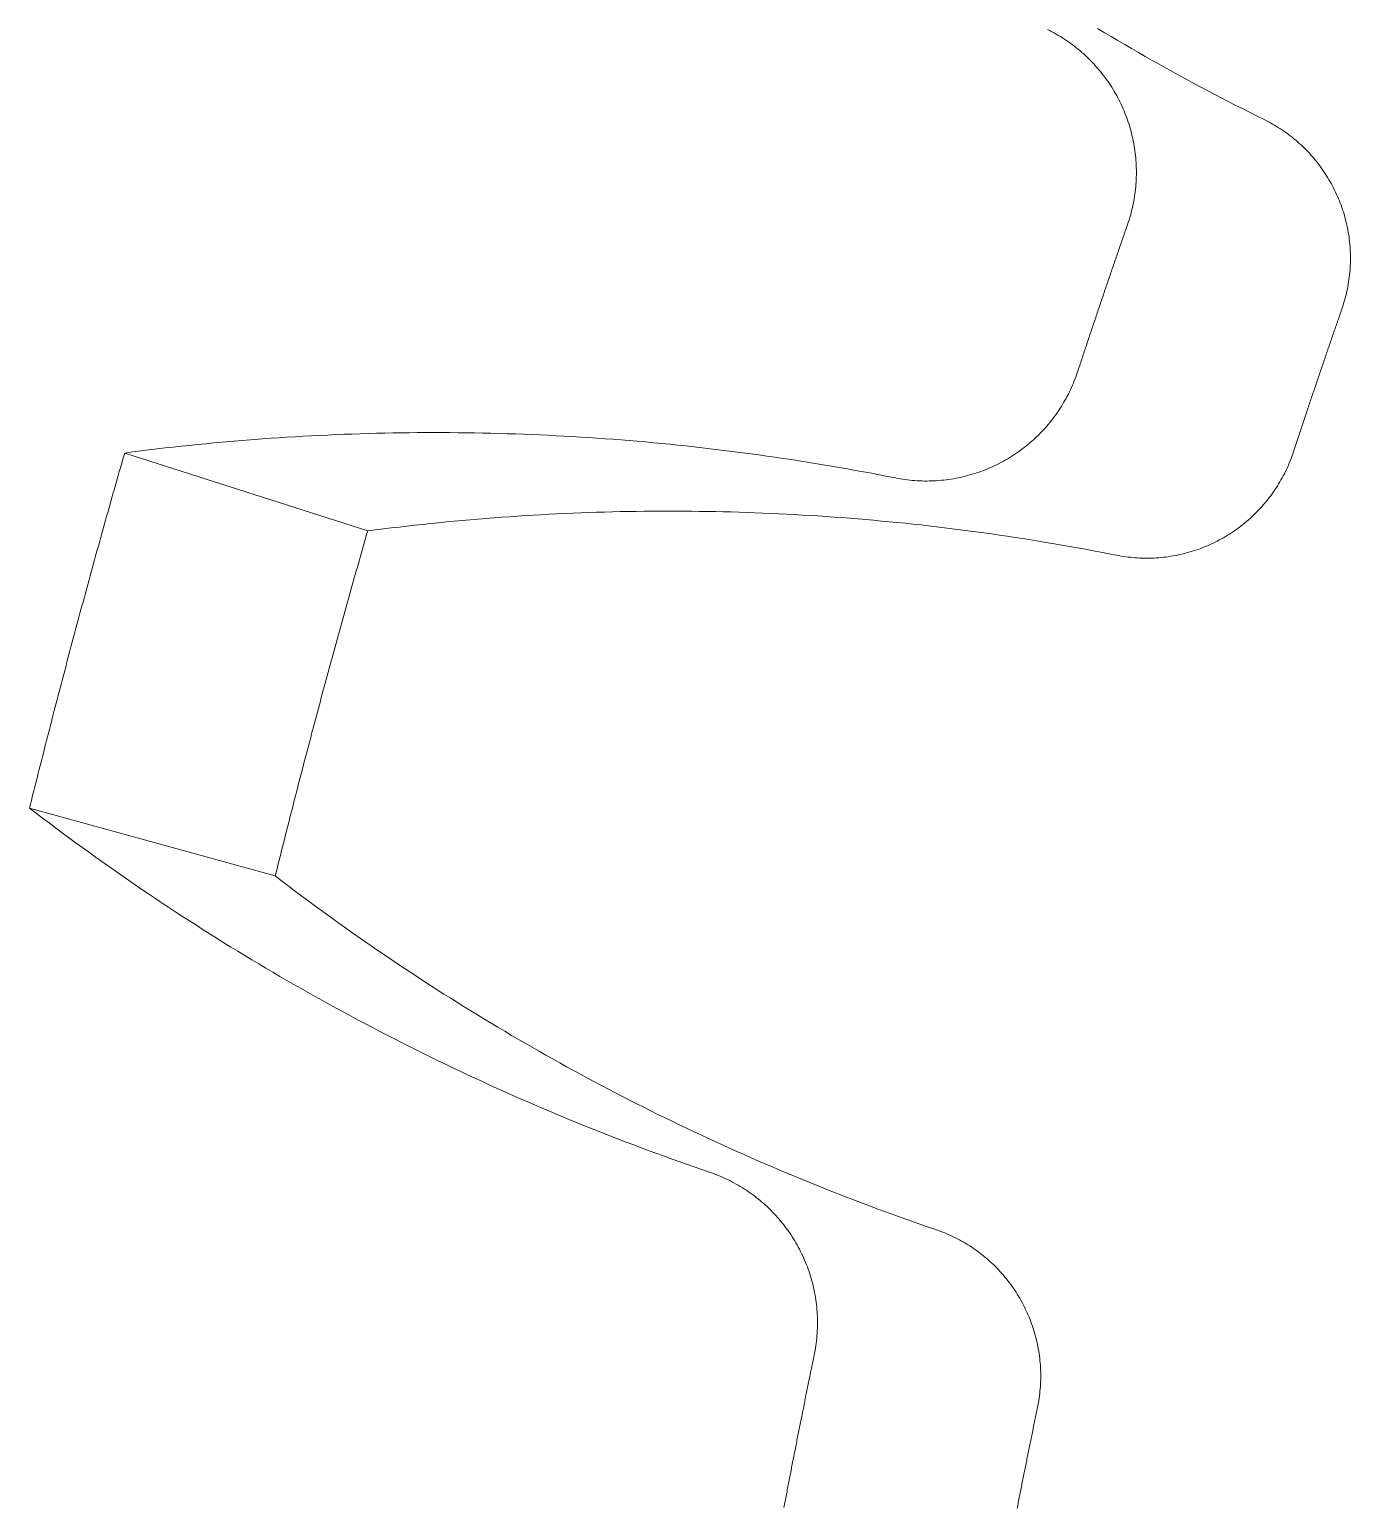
# Model space of a CAD drawing. Header units: millimetres. Extents: x 168.5 to 245.6, y 23.5 to 109.
# Drawn here: x 169.76 to 175.49, y 73.51 to 79.91 of the extents above; entities that cross this region are included whole.
import ezdxf

# ---------------------------------------------------------------- set-up
doc = ezdxf.new("R2010")
doc.units = ezdxf.units.MM
doc.layers.get('0').update_dxf_attribs({"true_color": 0xc2ced6})

# ---------------------------------------------------------------- blocks, each defined once
blk = doc.blocks.new('A$C346350F0')
at = {"color": 0, "linetype": 'Continuous', "lineweight": 0}
for p, q in [((-35.817, 11.4854), (-36.8706, 11.8233)), ((-36.2177, 9.9902), (-37.2831, 10.2841))]:
    blk.add_line(p, q, dxfattribs=at)
for points in [[(-32.6528, 13.663), (-32.6233, 13.6453), (-32.5938, 13.6278), (-32.5642, 13.6104), (-32.5346, 13.593), (-32.5049, 13.5758), (-32.4751, 13.5587), (-32.4452, 13.5416), (-32.4154, 13.5247), (-32.3854, 13.5079), (-32.3554, 13.4912), (-32.3253, 13.4746), (-32.2952, 13.458), (-32.2651, 13.4416), (-32.2348, 13.4253), (-32.2045, 13.4091), (-32.1742, 13.393), (-32.1438, 13.3771), (-32.1133, 13.3612), (-32.0828, 13.3454), (-32.0523, 13.3297), (-32.0216, 13.3142), (-31.991, 13.2987), (-31.9603, 13.2833), (-31.9295, 13.2681)], [(-32.5226, 12.8122), (-32.5192, 12.8221), (-32.5159, 12.8321), (-32.5129, 12.8422), (-32.5099, 12.8523), (-32.5071, 12.8624), (-32.5045, 12.8726), (-32.502, 12.8828), (-32.4997, 12.8931), (-32.4976, 12.9034), (-32.4956, 12.9137), (-32.4937, 12.9241), (-32.4921, 12.9345), (-32.4905, 12.9449), (-32.4892, 12.9553), (-32.488, 12.9658), (-32.4869, 12.9762), (-32.486, 12.9867), (-32.4853, 12.9972), (-32.4847, 13.0077), (-32.4843, 13.0182), (-32.4841, 13.0287), (-32.484, 13.0393), (-32.4841, 13.0498), (-32.4843, 13.0603), (-32.4847, 13.0708), (-32.4853, 13.0813), (-32.486, 13.0918), (-32.4869, 13.1023), (-32.4879, 13.1128), (-32.4891, 13.1232), (-32.4904, 13.1336), (-32.492, 13.1441), (-32.4936, 13.1544), (-32.4955, 13.1648), (-32.4974, 13.1751), (-32.4996, 13.1854), (-32.5019, 13.1957), (-32.5044, 13.2059), (-32.507, 13.2161), (-32.5097, 13.2263), (-32.5127, 13.2364), (-32.5157, 13.2464), (-32.519, 13.2564), (-32.5223, 13.2664), (-32.5259, 13.2763), (-32.5296, 13.2862), (-32.5334, 13.296), (-32.5374, 13.3057), (-32.5415, 13.3154), (-32.5458, 13.325), (-32.5502, 13.3345), (-32.5548, 13.344), (-32.5595, 13.3534), (-32.5644, 13.3627), (-32.5694, 13.372), (-32.5745, 13.3812), (-32.5798, 13.3903), (-32.5852, 13.3993), (-32.5907, 13.4082), (-32.5964, 13.4171), (-32.6022, 13.4258), (-32.6082, 13.4345), (-32.6143, 13.4431), (-32.6205, 13.4516), (-32.6268, 13.46), (-32.6333, 13.4683), (-32.6399, 13.4765), (-32.6466, 13.4846), (-32.6535, 13.4925), (-32.6605, 13.5004), (-32.6675, 13.5082), (-32.6747, 13.5159), (-32.6821, 13.5234), (-32.6895, 13.5309), (-32.697, 13.5382), (-32.7047, 13.5454), (-32.7125, 13.5525), (-32.7203, 13.5595), (-32.7283, 13.5663), (-32.7364, 13.5731), (-32.7446, 13.5797), (-32.7529, 13.5862), (-32.7612, 13.5925), (-32.7697, 13.5988), (-32.7783, 13.6049), (-32.787, 13.6108), (-32.7957, 13.6167), (-32.8046, 13.6224), (-32.8135, 13.6279), (-32.8225, 13.6333), (-32.8316, 13.6386), (-32.8408, 13.6438), (-32.85, 13.6488), (-32.8593, 13.6537), (-32.8687, 13.6584)], [(-31.5932, 12.446), (-31.5899, 12.4557), (-31.5868, 12.4654), (-31.5838, 12.4752), (-31.5809, 12.485), (-31.5782, 12.4949), (-31.5757, 12.5048), (-31.5733, 12.5147), (-31.571, 12.5247), (-31.5689, 12.5347), (-31.567, 12.5447), (-31.5652, 12.5548), (-31.5636, 12.5649), (-31.5621, 12.575), (-31.5608, 12.5851), (-31.5596, 12.5952), (-31.5586, 12.6054), (-31.5577, 12.6156), (-31.557, 12.6258), (-31.5565, 12.636), (-31.5561, 12.6462), (-31.5558, 12.6564), (-31.5557, 12.6666), (-31.5558, 12.6769), (-31.556, 12.6871), (-31.5564, 12.6973), (-31.557, 12.7075), (-31.5577, 12.7177), (-31.5585, 12.7279), (-31.5595, 12.738), (-31.5607, 12.7482), (-31.562, 12.7583), (-31.5635, 12.7684), (-31.5651, 12.7785), (-31.5669, 12.7886), (-31.5688, 12.7986), (-31.5709, 12.8086), (-31.5731, 12.8186), (-31.5755, 12.8286), (-31.578, 12.8384), (-31.5807, 12.8483), (-31.5836, 12.8581), (-31.5866, 12.8679), (-31.5897, 12.8776), (-31.593, 12.8873), (-31.5964, 12.8969), (-31.6, 12.9065), (-31.6037, 12.916), (-31.6076, 12.9255), (-31.6116, 12.9349), (-31.6158, 12.9442), (-31.6201, 12.9535), (-31.6245, 12.9627), (-31.6291, 12.9718), (-31.6338, 12.9809), (-31.6386, 12.9899), (-31.6436, 12.9988), (-31.6488, 13.0076), (-31.654, 13.0164), (-31.6594, 13.0251), (-31.6649, 13.0337), (-31.6706, 13.0422), (-31.6764, 13.0506), (-31.6823, 13.0589), (-31.6883, 13.0672), (-31.6945, 13.0753), (-31.7008, 13.0834), (-31.7072, 13.0914), (-31.7137, 13.0992), (-31.7204, 13.107), (-31.7271, 13.1146), (-31.734, 13.1222), (-31.741, 13.1296), (-31.7481, 13.137), (-31.7554, 13.1442), (-31.7627, 13.1513), (-31.7701, 13.1583), (-31.7777, 13.1652), (-31.7853, 13.172), (-31.7931, 13.1787), (-31.8009, 13.1852), (-31.8089, 13.1916), (-31.8169, 13.1979), (-31.8251, 13.2041), (-31.8333, 13.2102), (-31.8416, 13.2161), (-31.85, 13.2219), (-31.8585, 13.2275), (-31.8671, 13.2331), (-31.8758, 13.2385), (-31.8846, 13.2438), (-31.8934, 13.2489), (-31.9023, 13.2539), (-31.9113, 13.2588), (-31.9203, 13.2635), (-31.9295, 13.2681)], [(-32.5226, 12.8122), (-32.5249, 12.8055), (-32.5272, 12.7988), (-32.5296, 12.7921), (-32.5319, 12.7854), (-32.5342, 12.7788), (-32.5365, 12.7721), (-32.5389, 12.7654), (-32.5412, 12.7587), (-32.5435, 12.752), (-32.5458, 12.7453), (-32.5481, 12.7387), (-32.5505, 12.732), (-32.5528, 12.7253), (-32.5551, 12.7186), (-32.5574, 12.7119), (-32.5597, 12.7052), (-32.562, 12.6985), (-32.5644, 12.6919), (-32.5667, 12.6852), (-32.569, 12.6785), (-32.5713, 12.6718), (-32.5736, 12.6651), (-32.5759, 12.6584), (-32.5782, 12.6517), (-32.5805, 12.645), (-32.5828, 12.6383), (-32.5851, 12.6317), (-32.5874, 12.625), (-32.5897, 12.6183), (-32.592, 12.6116), (-32.5943, 12.6049), (-32.5966, 12.5982), (-32.5989, 12.5915), (-32.6012, 12.5848), (-32.6034, 12.5781), (-32.6057, 12.5714), (-32.608, 12.5647), (-32.6103, 12.558), (-32.6126, 12.5513), (-32.6149, 12.5446), (-32.6172, 12.5379), (-32.6194, 12.5313), (-32.6217, 12.5246), (-32.624, 12.5179), (-32.6263, 12.5112), (-32.6286, 12.5045), (-32.6308, 12.4978), (-32.6331, 12.4911), (-32.6354, 12.4844), (-32.6377, 12.4777), (-32.6399, 12.471), (-32.6422, 12.4643), (-32.6445, 12.4576), (-32.6467, 12.4509), (-32.649, 12.4442), (-32.6513, 12.4375), (-32.6535, 12.4307), (-32.6558, 12.424), (-32.658, 12.4173), (-32.6603, 12.4106), (-32.6626, 12.4039), (-32.6648, 12.3972), (-32.6671, 12.3905), (-32.6693, 12.3838), (-32.6716, 12.3771), (-32.6738, 12.3704), (-32.6761, 12.3637), (-32.6783, 12.357), (-32.6806, 12.3503), (-32.6828, 12.3436), (-32.6851, 12.3369), (-32.6873, 12.3302), (-32.6896, 12.3234), (-32.6918, 12.3167), (-32.694, 12.31), (-32.6963, 12.3033), (-32.6985, 12.2966), (-32.7008, 12.2899), (-32.703, 12.2832), (-32.7052, 12.2765), (-32.7075, 12.2698), (-32.7097, 12.263), (-32.7119, 12.2563), (-32.7142, 12.2496), (-32.7164, 12.2429), (-32.7186, 12.2362), (-32.7208, 12.2295), (-32.7231, 12.2228), (-32.7253, 12.216), (-32.7275, 12.2093), (-32.7297, 12.2026), (-32.732, 12.1959), (-32.7342, 12.1892), (-32.7364, 12.1825), (-32.7386, 12.1757)], [(-31.5932, 12.446), (-31.5955, 12.4395), (-31.5977, 12.4331), (-31.6, 12.4266), (-31.6023, 12.4201), (-31.6045, 12.4136), (-31.6068, 12.4071), (-31.609, 12.4006), (-31.6113, 12.3941), (-31.6135, 12.3876), (-31.6158, 12.3811), (-31.6181, 12.3746), (-31.6203, 12.3681), (-31.6226, 12.3616), (-31.6248, 12.3552), (-31.6271, 12.3487), (-31.6293, 12.3422), (-31.6315, 12.3357), (-31.6338, 12.3292), (-31.636, 12.3227), (-31.6383, 12.3162), (-31.6405, 12.3097), (-31.6428, 12.3032), (-31.645, 12.2967), (-31.6472, 12.2902), (-31.6495, 12.2837), (-31.6517, 12.2772), (-31.6539, 12.2707), (-31.6562, 12.2642), (-31.6584, 12.2577), (-31.6606, 12.2512), (-31.6629, 12.2447), (-31.6651, 12.2382), (-31.6673, 12.2317), (-31.6695, 12.2252), (-31.6718, 12.2187), (-31.674, 12.2122), (-31.6762, 12.2057), (-31.6784, 12.1992), (-31.6807, 12.1927), (-31.6829, 12.1862), (-31.6851, 12.1797), (-31.6873, 12.1732), (-31.6895, 12.1667), (-31.6917, 12.1601), (-31.6939, 12.1536), (-31.6962, 12.1471), (-31.6984, 12.1406), (-31.7006, 12.1341), (-31.7028, 12.1276), (-31.705, 12.1211), (-31.7072, 12.1146), (-31.7094, 12.1081), (-31.7116, 12.1016), (-31.7138, 12.0951), (-31.716, 12.0885), (-31.7182, 12.082), (-31.7204, 12.0755), (-31.7226, 12.069), (-31.7248, 12.0625), (-31.727, 12.056), (-31.7292, 12.0495), (-31.7314, 12.043), (-31.7336, 12.0365), (-31.7358, 12.0299), (-31.738, 12.0234), (-31.7401, 12.0169), (-31.7423, 12.0104), (-31.7445, 12.0039), (-31.7467, 11.9974), (-31.7489, 11.9908), (-31.7511, 11.9843), (-31.7532, 11.9778), (-31.7554, 11.9713), (-31.7576, 11.9648), (-31.7598, 11.9583), (-31.762, 11.9517), (-31.7641, 11.9452), (-31.7663, 11.9387), (-31.7685, 11.9322), (-31.7706, 11.9257), (-31.7728, 11.9191), (-31.775, 11.9126), (-31.7772, 11.9061), (-31.7793, 11.8996), (-31.7815, 11.893), (-31.7837, 11.8865), (-31.7858, 11.88), (-31.788, 11.8735), (-31.7901, 11.867), (-31.7923, 11.8604), (-31.7945, 11.8539), (-31.7966, 11.8474), (-31.7988, 11.8409), (-31.8009, 11.8343), (-31.8031, 11.8278)], [(-33.5284, 11.7151), (-33.5181, 11.7132), (-33.5077, 11.7113), (-33.4973, 11.7097), (-33.4869, 11.7082), (-33.4765, 11.7068), (-33.466, 11.7057), (-33.4556, 11.7046), (-33.4451, 11.7038), (-33.4346, 11.7031), (-33.4241, 11.7025), (-33.4136, 11.7022), (-33.403, 11.7019), (-33.3925, 11.7019), (-33.382, 11.702), (-33.3715, 11.7022), (-33.361, 11.7027), (-33.3505, 11.7032), (-33.34, 11.704), (-33.3295, 11.7049), (-33.319, 11.706), (-33.3086, 11.7072), (-33.2982, 11.7086), (-33.2877, 11.7101), (-33.2774, 11.7118), (-33.267, 11.7136), (-33.2567, 11.7157), (-33.2464, 11.7178), (-33.2361, 11.7202), (-33.2259, 11.7226), (-33.2157, 11.7253), (-33.2056, 11.7281), (-33.1955, 11.731), (-33.1854, 11.7341), (-33.1754, 11.7374), (-33.1655, 11.7408), (-33.1556, 11.7443), (-33.1457, 11.748), (-33.1359, 11.7519), (-33.1262, 11.7559), (-33.1166, 11.7601), (-33.107, 11.7644), (-33.0974, 11.7688), (-33.088, 11.7734), (-33.0786, 11.7781), (-33.0692, 11.783), (-33.06, 11.788), (-33.0508, 11.7932), (-33.0417, 11.7985), (-33.0327, 11.8039), (-33.0238, 11.8095), (-33.015, 11.8152), (-33.0062, 11.8211), (-32.9976, 11.827), (-32.989, 11.8332), (-32.9805, 11.8394), (-32.9722, 11.8458), (-32.9639, 11.8523), (-32.9557, 11.8589), (-32.9476, 11.8656), (-32.9397, 11.8725), (-32.9318, 11.8795), (-32.924, 11.8866), (-32.9164, 11.8938), (-32.9089, 11.9011), (-32.9014, 11.9086), (-32.8941, 11.9161), (-32.8869, 11.9238), (-32.8798, 11.9316), (-32.8729, 11.9395), (-32.866, 11.9475), (-32.8593, 11.9556), (-32.8527, 11.9638), (-32.8463, 11.9721), (-32.8399, 11.9805), (-32.8337, 11.989), (-32.8277, 11.9976), (-32.8217, 12.0062), (-32.8159, 12.015), (-32.8102, 12.0239), (-32.8047, 12.0328), (-32.7993, 12.0418), (-32.794, 12.0509), (-32.7889, 12.0601), (-32.7839, 12.0694), (-32.779, 12.0787), (-32.7743, 12.0881), (-32.7698, 12.0976), (-32.7654, 12.1072), (-32.7611, 12.1168), (-32.757, 12.1265), (-32.753, 12.1362), (-32.7492, 12.146), (-32.7455, 12.1559), (-32.742, 12.1658), (-32.7386, 12.1757)], [(-33.5284, 11.7151), (-33.5631, 11.722), (-33.5978, 11.7287), (-33.6326, 11.7353), (-33.6673, 11.7417), (-33.7021, 11.7481), (-33.7369, 11.7543), (-33.7717, 11.7604), (-33.8066, 11.7664), (-33.8414, 11.7723), (-33.8763, 11.7781), (-33.9112, 11.7837), (-33.9462, 11.7892), (-33.9811, 11.7946), (-34.0161, 11.7999), (-34.0511, 11.805), (-34.086, 11.8101), (-34.1211, 11.815), (-34.1561, 11.8198), (-34.1911, 11.8244), (-34.2262, 11.829), (-34.2613, 11.8334), (-34.2964, 11.8377), (-34.3315, 11.8419), (-34.3666, 11.8459), (-34.4018, 11.8499), (-34.4369, 11.8537), (-34.4721, 11.8574), (-34.5072, 11.861), (-34.5424, 11.8644), (-34.5776, 11.8678), (-34.6128, 11.871), (-34.6481, 11.8741), (-34.6833, 11.877), (-34.7185, 11.8799), (-34.7538, 11.8826), (-34.7891, 11.8852), (-34.8243, 11.8877), (-34.8596, 11.8901), (-34.8949, 11.8923), (-34.9302, 11.8944), (-34.9655, 11.8964), (-35.0008, 11.8983), (-35.0361, 11.9001), (-35.0714, 11.9017), (-35.1068, 11.9032), (-35.1421, 11.9046), (-35.1774, 11.9059), (-35.2128, 11.907), (-35.2481, 11.908), (-35.2834, 11.9089), (-35.3188, 11.9097), (-35.3542, 11.9104), (-35.3895, 11.9109), (-35.4249, 11.9113), (-35.4602, 11.9116), (-35.4956, 11.9118), (-35.5309, 11.9118), (-35.5663, 11.9117), (-35.6016, 11.9115), (-35.637, 11.9112), (-35.6724, 11.9108), (-35.7077, 11.9102), (-35.7431, 11.9095), (-35.7784, 11.9087), (-35.8138, 11.9078), (-35.8491, 11.9067), (-35.8844, 11.9056), (-35.9198, 11.9043), (-35.9551, 11.9028), (-35.9904, 11.9013), (-36.0257, 11.8996), (-36.0611, 11.8979), (-36.0964, 11.896), (-36.1317, 11.8939), (-36.167, 11.8918), (-36.2022, 11.8895), (-36.2375, 11.8871), (-36.2728, 11.8846), (-36.308, 11.882), (-36.3433, 11.8792), (-36.3785, 11.8763), (-36.4138, 11.8733), (-36.449, 11.8702), (-36.4842, 11.867), (-36.5194, 11.8636), (-36.5546, 11.8601), (-36.5897, 11.8565), (-36.6249, 11.8528), (-36.6601, 11.8489), (-36.6952, 11.845), (-36.7303, 11.8409), (-36.7654, 11.8367), (-36.8005, 11.8323), (-36.8356, 11.8279), (-36.8706, 11.8233)], [(-36.8706, 11.8233), (-36.8753, 11.8072), (-36.8799, 11.791), (-36.8845, 11.7749), (-36.8892, 11.7588), (-36.8938, 11.7427), (-36.8984, 11.7265), (-36.903, 11.7104), (-36.9076, 11.6943), (-36.9122, 11.6781), (-36.9168, 11.662), (-36.9213, 11.6459), (-36.9259, 11.6297), (-36.9305, 11.6136), (-36.935, 11.5974), (-36.9396, 11.5813), (-36.9441, 11.5651), (-36.9487, 11.549), (-36.9532, 11.5328), (-36.9577, 11.5167), (-36.9622, 11.5005), (-36.9668, 11.4844), (-36.9713, 11.4682), (-36.9758, 11.4521), (-36.9803, 11.4359), (-36.9847, 11.4197), (-36.9892, 11.4036), (-36.9937, 11.3874), (-36.9982, 11.3712), (-37.0026, 11.3551), (-37.0071, 11.3389), (-37.0115, 11.3227), (-37.016, 11.3066), (-37.0204, 11.2904), (-37.0249, 11.2742), (-37.0293, 11.258), (-37.0337, 11.2418), (-37.0381, 11.2257), (-37.0425, 11.2095), (-37.0469, 11.1933), (-37.0513, 11.1771), (-37.0557, 11.1609), (-37.0601, 11.1447), (-37.0644, 11.1285), (-37.0688, 11.1123), (-37.0732, 11.0961), (-37.0775, 11.0799), (-37.0819, 11.0637), (-37.0862, 11.0475), (-37.0906, 11.0313), (-37.0949, 11.0151), (-37.0992, 10.9989), (-37.1035, 10.9827), (-37.1078, 10.9665), (-37.1121, 10.9503), (-37.1164, 10.934), (-37.1207, 10.9178), (-37.125, 10.9016), (-37.1293, 10.8854), (-37.1336, 10.8692), (-37.1378, 10.8529), (-37.1421, 10.8367), (-37.1463, 10.8205), (-37.1506, 10.8043), (-37.1548, 10.788), (-37.1591, 10.7718), (-37.1633, 10.7556), (-37.1675, 10.7393), (-37.1717, 10.7231), (-37.1759, 10.7069), (-37.1801, 10.6906), (-37.1843, 10.6744), (-37.1885, 10.6581), (-37.1927, 10.6419), (-37.1969, 10.6256), (-37.201, 10.6094), (-37.2052, 10.5931), (-37.2094, 10.5769), (-37.2135, 10.5606), (-37.2177, 10.5444), (-37.2218, 10.5281), (-37.2259, 10.5119), (-37.2301, 10.4956), (-37.2342, 10.4794), (-37.2383, 10.4631), (-37.2424, 10.4468), (-37.2465, 10.4306), (-37.2506, 10.4143), (-37.2547, 10.398), (-37.2587, 10.3817), (-37.2628, 10.3655), (-37.2669, 10.3492), (-37.271, 10.3329), (-37.275, 10.3167), (-37.2791, 10.3004), (-37.2831, 10.2841)], [(-32.5703, 11.3803), (-32.5603, 11.3784), (-32.5502, 11.3767), (-32.5401, 11.3751), (-32.53, 11.3736), (-32.5199, 11.3723), (-32.5097, 11.3712), (-32.4995, 11.3702), (-32.4893, 11.3693), (-32.4792, 11.3687), (-32.4689, 11.3681), (-32.4587, 11.3678), (-32.4485, 11.3675), (-32.4383, 11.3675), (-32.4281, 11.3676), (-32.4179, 11.3678), (-32.4077, 11.3682), (-32.3974, 11.3688), (-32.3873, 11.3695), (-32.3771, 11.3704), (-32.3669, 11.3714), (-32.3568, 11.3726), (-32.3466, 11.374), (-32.3365, 11.3755), (-32.3264, 11.3771), (-32.3164, 11.3789), (-32.3063, 11.3809), (-32.2963, 11.383), (-32.2864, 11.3852), (-32.2764, 11.3877), (-32.2666, 11.3902), (-32.2567, 11.3929), (-32.2469, 11.3958), (-32.2371, 11.3988), (-32.2274, 11.402), (-32.2177, 11.4053), (-32.2081, 11.4087), (-32.1986, 11.4123), (-32.1891, 11.4161), (-32.1796, 11.42), (-32.1702, 11.424), (-32.1609, 11.4282), (-32.1516, 11.4325), (-32.1424, 11.437), (-32.1333, 11.4416), (-32.1243, 11.4463), (-32.1153, 11.4512), (-32.1064, 11.4562), (-32.0975, 11.4614), (-32.0888, 11.4666), (-32.0801, 11.472), (-32.0715, 11.4776), (-32.063, 11.4833), (-32.0546, 11.4891), (-32.0463, 11.495), (-32.0381, 11.5011), (-32.0299, 11.5073), (-32.0219, 11.5136), (-32.014, 11.52), (-32.0061, 11.5265), (-31.9984, 11.5332), (-31.9907, 11.54), (-31.9832, 11.5469), (-31.9758, 11.5539), (-31.9684, 11.561), (-31.9612, 11.5683), (-31.9541, 11.5756), (-31.9471, 11.5831), (-31.9403, 11.5906), (-31.9335, 11.5983), (-31.9269, 11.6061), (-31.9203, 11.6139), (-31.9139, 11.6219), (-31.9077, 11.63), (-31.9015, 11.6381), (-31.8955, 11.6464), (-31.8896, 11.6547), (-31.8838, 11.6632), (-31.8782, 11.6717), (-31.8726, 11.6803), (-31.8672, 11.689), (-31.862, 11.6977), (-31.8569, 11.7066), (-31.8519, 11.7155), (-31.8471, 11.7245), (-31.8423, 11.7336), (-31.8378, 11.7427), (-31.8333, 11.7519), (-31.8291, 11.7612), (-31.8249, 11.7705), (-31.8209, 11.7799), (-31.8171, 11.7894), (-31.8133, 11.7989), (-31.8098, 11.8085), (-31.8063, 11.8181), (-31.8031, 11.8278)], [(-32.5703, 11.3803), (-32.604, 11.387), (-32.6377, 11.3935), (-32.6715, 11.3999), (-32.7052, 11.4062), (-32.739, 11.4124), (-32.7728, 11.4184), (-32.8067, 11.4244), (-32.8405, 11.4302), (-32.8744, 11.4359), (-32.9083, 11.4415), (-32.9422, 11.447), (-32.9761, 11.4523), (-33.0101, 11.4576), (-33.044, 11.4627), (-33.078, 11.4677), (-33.112, 11.4726), (-33.146, 11.4773), (-33.18, 11.482), (-33.2141, 11.4865), (-33.2482, 11.4909), (-33.2822, 11.4952), (-33.3163, 11.4994), (-33.3504, 11.5035), (-33.3846, 11.5074), (-33.4187, 11.5113), (-33.4528, 11.515), (-33.487, 11.5186), (-33.5212, 11.522), (-33.5553, 11.5254), (-33.5895, 11.5286), (-33.6237, 11.5318), (-33.658, 11.5348), (-33.6922, 11.5376), (-33.7264, 11.5404), (-33.7607, 11.5431), (-33.7949, 11.5456), (-33.8292, 11.548), (-33.8635, 11.5503), (-33.8977, 11.5525), (-33.932, 11.5545), (-33.9663, 11.5565), (-34.0006, 11.5583), (-34.0349, 11.56), (-34.0692, 11.5616), (-34.1035, 11.5631), (-34.1379, 11.5644), (-34.1722, 11.5656), (-34.2065, 11.5667), (-34.2408, 11.5677), (-34.2752, 11.5686), (-34.3095, 11.5694), (-34.3439, 11.57), (-34.3782, 11.5705), (-34.4126, 11.5709), (-34.4469, 11.5712), (-34.4812, 11.5714), (-34.5156, 11.5714), (-34.5499, 11.5713), (-34.5843, 11.5711), (-34.6186, 11.5708), (-34.653, 11.5704), (-34.6873, 11.5699), (-34.7217, 11.5692), (-34.756, 11.5684), (-34.7903, 11.5675), (-34.8247, 11.5665), (-34.859, 11.5653), (-34.8933, 11.5641), (-34.9276, 11.5627), (-34.962, 11.5612), (-34.9963, 11.5596), (-35.0306, 11.5579), (-35.0649, 11.556), (-35.0992, 11.554), (-35.1334, 11.552), (-35.1677, 11.5498), (-35.202, 11.5474), (-35.2362, 11.545), (-35.2705, 11.5424), (-35.3047, 11.5397), (-35.339, 11.537), (-35.3732, 11.534), (-35.4074, 11.531), (-35.4416, 11.5279), (-35.4758, 11.5246), (-35.51, 11.5212), (-35.5442, 11.5177), (-35.5783, 11.5141), (-35.6125, 11.5103), (-35.6466, 11.5065), (-35.6807, 11.5025), (-35.7148, 11.4984), (-35.7489, 11.4942), (-35.783, 11.4899), (-35.817, 11.4854)], [(-35.817, 11.4854), (-35.8215, 11.4698), (-35.826, 11.4541), (-35.8305, 11.4384), (-35.835, 11.4228), (-35.8395, 11.4071), (-35.844, 11.3914), (-35.8484, 11.3758), (-35.8529, 11.3601), (-35.8574, 11.3444), (-35.8618, 11.3288), (-35.8663, 11.3131), (-35.8707, 11.2974), (-35.8751, 11.2817), (-35.8796, 11.266), (-35.884, 11.2503), (-35.8884, 11.2347), (-35.8928, 11.219), (-35.8972, 11.2033), (-35.9016, 11.1876), (-35.906, 11.1719), (-35.9104, 11.1562), (-35.9148, 11.1405), (-35.9191, 11.1248), (-35.9235, 11.1091), (-35.9279, 11.0934), (-35.9322, 11.0777), (-35.9366, 11.062), (-35.9409, 11.0463), (-35.9452, 11.0306), (-35.9496, 11.0149), (-35.9539, 10.9992), (-35.9582, 10.9835), (-35.9625, 10.9677), (-35.9668, 10.952), (-35.9711, 10.9363), (-35.9754, 10.9206), (-35.9797, 10.9049), (-35.984, 10.8891), (-35.9883, 10.8734), (-35.9925, 10.8577), (-35.9968, 10.842), (-36.001, 10.8262), (-36.0053, 10.8105), (-36.0095, 10.7948), (-36.0138, 10.779), (-36.018, 10.7633), (-36.0222, 10.7476), (-36.0264, 10.7318), (-36.0306, 10.7161), (-36.0349, 10.7003), (-36.0391, 10.6846), (-36.0432, 10.6688), (-36.0474, 10.6531), (-36.0516, 10.6373), (-36.0558, 10.6216), (-36.06, 10.6058), (-36.0641, 10.5901), (-36.0683, 10.5743), (-36.0724, 10.5586), (-36.0766, 10.5428), (-36.0807, 10.527), (-36.0848, 10.5113), (-36.089, 10.4955), (-36.0931, 10.4798), (-36.0972, 10.464), (-36.1013, 10.4482), (-36.1054, 10.4324), (-36.1095, 10.4167), (-36.1136, 10.4009), (-36.1177, 10.3851), (-36.1217, 10.3693), (-36.1258, 10.3536), (-36.1299, 10.3378), (-36.1339, 10.322), (-36.138, 10.3062), (-36.142, 10.2904), (-36.1461, 10.2746), (-36.1501, 10.2589), (-36.1541, 10.2431), (-36.1581, 10.2273), (-36.1622, 10.2115), (-36.1662, 10.1957), (-36.1702, 10.1799), (-36.1742, 10.1641), (-36.1781, 10.1483), (-36.1821, 10.1325), (-36.1861, 10.1167), (-36.1901, 10.1009), (-36.194, 10.0851), (-36.198, 10.0693), (-36.2019, 10.0535), (-36.2059, 10.0377), (-36.2098, 10.0218), (-36.2138, 10.006), (-36.2177, 9.9902)], [(-37.2831, 10.2841), (-37.255, 10.2626), (-37.2269, 10.2412), (-37.1987, 10.2199), (-37.1704, 10.1987), (-37.142, 10.1776), (-37.1135, 10.1566), (-37.085, 10.1357), (-37.0564, 10.1149), (-37.0278, 10.0942), (-36.9991, 10.0735), (-36.9703, 10.053), (-36.9414, 10.0326), (-36.9125, 10.0123), (-36.8834, 9.9921), (-36.8544, 9.972), (-36.8252, 9.952), (-36.796, 9.932), (-36.7667, 9.9122), (-36.7374, 9.8925), (-36.7079, 9.8729), (-36.6785, 9.8534), (-36.6489, 9.834), (-36.6193, 9.8147), (-36.5896, 9.7955), (-36.5598, 9.7764), (-36.53, 9.7574), (-36.5001, 9.7385), (-36.4702, 9.7197), (-36.4401, 9.701), (-36.4101, 9.6824), (-36.3799, 9.664), (-36.3497, 9.6456), (-36.3194, 9.6273), (-36.2891, 9.6092), (-36.2587, 9.5911), (-36.2283, 9.5731), (-36.1977, 9.5553), (-36.1672, 9.5375), (-36.1365, 9.5199), (-36.1058, 9.5024), (-36.075, 9.4849), (-36.0442, 9.4676), (-36.0133, 9.4504), (-35.9824, 9.4333), (-35.9514, 9.4163), (-35.9203, 9.3994), (-35.8892, 9.3826), (-35.858, 9.3659), (-35.8268, 9.3494), (-35.7955, 9.3329), (-35.7642, 9.3165), (-35.7328, 9.3003), (-35.7013, 9.2842), (-35.6698, 9.2681), (-35.6382, 9.2522), (-35.6066, 9.2364), (-35.5749, 9.2207), (-35.5432, 9.2051), (-35.5114, 9.1896), (-35.4796, 9.1742), (-35.4477, 9.159), (-35.4157, 9.1438), (-35.3837, 9.1288), (-35.3517, 9.1138), (-35.3196, 9.099), (-35.2874, 9.0843), (-35.2552, 9.0697), (-35.223, 9.0552), (-35.1907, 9.0408), (-35.1583, 9.0265), (-35.1259, 9.0124), (-35.0935, 8.9983), (-35.061, 8.9844), (-35.0284, 8.9706), (-34.9958, 8.9569), (-34.9632, 8.9433), (-34.9305, 8.9298), (-34.8978, 8.9164), (-34.865, 8.9032), (-34.8322, 8.89), (-34.7993, 8.877), (-34.7664, 8.8641), (-34.7334, 8.8513), (-34.7004, 8.8386), (-34.6674, 8.826), (-34.6343, 8.8136), (-34.6012, 8.8012), (-34.568, 8.789), (-34.5348, 8.7769), (-34.5015, 8.7649), (-34.4682, 8.753), (-34.4349, 8.7412), (-34.4015, 8.7295), (-34.3681, 8.718), (-34.3346, 8.7066)], [(-36.2177, 9.9902), (-36.1904, 9.9693), (-36.1631, 9.9485), (-36.1357, 9.9279), (-36.1082, 9.9073), (-36.0806, 9.8868), (-36.053, 9.8663), (-36.0253, 9.846), (-35.9975, 9.8258), (-35.9697, 9.8057), (-35.9418, 9.7857), (-35.9138, 9.7658), (-35.8858, 9.7459), (-35.8576, 9.7262), (-35.8295, 9.7066), (-35.8012, 9.687), (-35.7729, 9.6676), (-35.7445, 9.6482), (-35.7161, 9.629), (-35.6876, 9.6098), (-35.659, 9.5908), (-35.6303, 9.5718), (-35.6016, 9.553), (-35.5728, 9.5342), (-35.544, 9.5156), (-35.5151, 9.497), (-35.4861, 9.4786), (-35.4571, 9.4602), (-35.428, 9.442), (-35.3988, 9.4238), (-35.3696, 9.4058), (-35.3403, 9.3878), (-35.311, 9.37), (-35.2816, 9.3522), (-35.2521, 9.3346), (-35.2226, 9.317), (-35.193, 9.2996), (-35.1633, 9.2822), (-35.1336, 9.265), (-35.1039, 9.2479), (-35.074, 9.2308), (-35.0442, 9.2139), (-35.0142, 9.1971), (-34.9842, 9.1804), (-34.9542, 9.1637), (-34.924, 9.1472), (-34.8939, 9.1308), (-34.8636, 9.1145), (-34.8333, 9.0983), (-34.803, 9.0822), (-34.7726, 9.0662), (-34.7422, 9.0503), (-34.7117, 9.0345), (-34.6811, 9.0188), (-34.6505, 9.0033), (-34.6198, 8.9878), (-34.5891, 8.9724), (-34.5583, 8.9572), (-34.5275, 8.942), (-34.4966, 8.927), (-34.4657, 8.9121), (-34.4347, 8.8972), (-34.4037, 8.8825), (-34.3726, 8.8679), (-34.3415, 8.8534), (-34.3103, 8.839), (-34.279, 8.8247), (-34.2478, 8.8105), (-34.2164, 8.7964), (-34.1851, 8.7825), (-34.1536, 8.7686), (-34.1221, 8.7549), (-34.0906, 8.7412), (-34.0591, 8.7277), (-34.0274, 8.7142), (-33.9958, 8.7009), (-33.9641, 8.6877), (-33.9323, 8.6746), (-33.9005, 8.6616), (-33.8687, 8.6488), (-33.8368, 8.636), (-33.8049, 8.6233), (-33.7729, 8.6108), (-33.7409, 8.5983), (-33.7088, 8.586), (-33.6767, 8.5738), (-33.6446, 8.5617), (-33.6124, 8.5497), (-33.5802, 8.5378), (-33.5479, 8.5261), (-33.5156, 8.5144), (-33.4832, 8.5028), (-33.4509, 8.4914), (-33.4184, 8.4801), (-33.386, 8.4689), (-33.3535, 8.4578)], [(-33.881, 7.9127), (-33.8789, 7.9231), (-33.877, 7.9334), (-33.8752, 7.9438), (-33.8736, 7.9542), (-33.8722, 7.9646), (-33.8709, 7.975), (-33.8698, 7.9855), (-33.8689, 7.996), (-33.8681, 8.0065), (-33.8675, 8.017), (-33.867, 8.0275), (-33.8667, 8.038), (-33.8665, 8.0485), (-33.8665, 8.059), (-33.8667, 8.0696), (-33.867, 8.0801), (-33.8675, 8.0906), (-33.8682, 8.1011), (-33.869, 8.1116), (-33.8699, 8.122), (-33.8711, 8.1325), (-33.8724, 8.1429), (-33.8738, 8.1534), (-33.8754, 8.1638), (-33.8772, 8.1741), (-33.8791, 8.1845), (-33.8812, 8.1948), (-33.8834, 8.2051), (-33.8858, 8.2153), (-33.8884, 8.2255), (-33.8911, 8.2357), (-33.8939, 8.2458), (-33.8969, 8.2559), (-33.9001, 8.2659), (-33.9034, 8.2759), (-33.9069, 8.2858), (-33.9105, 8.2957), (-33.9143, 8.3055), (-33.9182, 8.3153), (-33.9223, 8.325), (-33.9265, 8.3346), (-33.9309, 8.3442), (-33.9354, 8.3537), (-33.94, 8.3631), (-33.9448, 8.3725), (-33.9498, 8.3818), (-33.9548, 8.391), (-33.9601, 8.4001), (-33.9654, 8.4092), (-33.9709, 8.4182), (-33.9765, 8.427), (-33.9823, 8.4358), (-33.9882, 8.4446), (-33.9942, 8.4532), (-34.0004, 8.4617), (-34.0067, 8.4701), (-34.0131, 8.4785), (-34.0197, 8.4867), (-34.0263, 8.4948), (-34.0331, 8.5029), (-34.04, 8.5108), (-34.0471, 8.5186), (-34.0542, 8.5263), (-34.0615, 8.5339), (-34.0689, 8.5414), (-34.0764, 8.5488), (-34.084, 8.5561), (-34.0917, 8.5632), (-34.0996, 8.5702), (-34.1075, 8.5771), (-34.1155, 8.5839), (-34.1237, 8.5906), (-34.1319, 8.5971), (-34.1403, 8.6035), (-34.1487, 8.6098), (-34.1572, 8.616), (-34.1659, 8.622), (-34.1746, 8.6279), (-34.1834, 8.6336), (-34.1923, 8.6392), (-34.2012, 8.6447), (-34.2103, 8.6501), (-34.2194, 8.6553), (-34.2287, 8.6604), (-34.238, 8.6653), (-34.2473, 8.6701), (-34.2568, 8.6747), (-34.2663, 8.6792), (-34.2759, 8.6836), (-34.2855, 8.6878), (-34.2952, 8.6918), (-34.305, 8.6957), (-34.3148, 8.6995), (-34.3247, 8.7031), (-34.3346, 8.7066)], [(-32.9128, 7.6866), (-32.9108, 7.6966), (-32.9089, 7.7067), (-32.9072, 7.7168), (-32.9057, 7.7269), (-32.9043, 7.737), (-32.903, 7.7471), (-32.902, 7.7573), (-32.901, 7.7675), (-32.9003, 7.7777), (-32.8997, 7.7879), (-32.8992, 7.7981), (-32.8989, 7.8083), (-32.8987, 7.8185), (-32.8988, 7.8287), (-32.8989, 7.839), (-32.8992, 7.8492), (-32.8997, 7.8594), (-32.9003, 7.8696), (-32.9011, 7.8798), (-32.9021, 7.8899), (-32.9032, 7.9001), (-32.9044, 7.9102), (-32.9058, 7.9204), (-32.9074, 7.9305), (-32.9091, 7.9405), (-32.911, 7.9506), (-32.913, 7.9606), (-32.9152, 7.9706), (-32.9175, 7.9805), (-32.92, 7.9905), (-32.9226, 8.0003), (-32.9254, 8.0102), (-32.9283, 8.02), (-32.9314, 8.0297), (-32.9346, 8.0394), (-32.938, 8.0491), (-32.9415, 8.0586), (-32.9451, 8.0682), (-32.949, 8.0777), (-32.9529, 8.0871), (-32.957, 8.0965), (-32.9612, 8.1058), (-32.9656, 8.115), (-32.9701, 8.1242), (-32.9748, 8.1332), (-32.9796, 8.1423), (-32.9845, 8.1512), (-32.9896, 8.1601), (-32.9948, 8.1689), (-33.0002, 8.1776), (-33.0056, 8.1862), (-33.0112, 8.1948), (-33.017, 8.2032), (-33.0228, 8.2116), (-33.0288, 8.2199), (-33.0349, 8.2281), (-33.0412, 8.2362), (-33.0475, 8.2442), (-33.054, 8.2521), (-33.0606, 8.2599), (-33.0673, 8.2676), (-33.0741, 8.2752), (-33.0811, 8.2827), (-33.0882, 8.2901), (-33.0953, 8.2973), (-33.1026, 8.3045), (-33.11, 8.3116), (-33.1175, 8.3185), (-33.1251, 8.3253), (-33.1328, 8.332), (-33.1406, 8.3386), (-33.1486, 8.3451), (-33.1566, 8.3514), (-33.1647, 8.3577), (-33.1729, 8.3638), (-33.1811, 8.3697), (-33.1895, 8.3756), (-33.198, 8.3813), (-33.2065, 8.3869), (-33.2152, 8.3924), (-33.2239, 8.3977), (-33.2327, 8.4029), (-33.2416, 8.408), (-33.2505, 8.4129), (-33.2596, 8.4177), (-33.2687, 8.4223), (-33.2778, 8.4268), (-33.2871, 8.4312), (-33.2964, 8.4354), (-33.3058, 8.4395), (-33.3152, 8.4434), (-33.3247, 8.4472), (-33.3342, 8.4509), (-33.3438, 8.4544), (-33.3535, 8.4578)], [(-33.881, 7.9127), (-33.8824, 7.9058), (-33.8838, 7.8989), (-33.8853, 7.892), (-33.8867, 7.885), (-33.8881, 7.8781), (-33.8896, 7.8712), (-33.891, 7.8643), (-33.8924, 7.8573), (-33.8939, 7.8504), (-33.8953, 7.8435), (-33.8967, 7.8365), (-33.8981, 7.8296), (-33.8996, 7.8227), (-33.901, 7.8157), (-33.9024, 7.8088), (-33.9038, 7.8019), (-33.9053, 7.795), (-33.9067, 7.788), (-33.9081, 7.7811), (-33.9095, 7.7742), (-33.9109, 7.7672), (-33.9123, 7.7603), (-33.9137, 7.7534), (-33.9152, 7.7464), (-33.9166, 7.7395), (-33.918, 7.7326), (-33.9194, 7.7256), (-33.9208, 7.7187), (-33.9222, 7.7118), (-33.9236, 7.7048), (-33.925, 7.6979), (-33.9264, 7.691), (-33.9278, 7.684), (-33.9292, 7.6771), (-33.9306, 7.6702), (-33.932, 7.6632), (-33.9334, 7.6563), (-33.9348, 7.6493), (-33.9362, 7.6424), (-33.9376, 7.6355), (-33.9389, 7.6285), (-33.9403, 7.6216), (-33.9417, 7.6147), (-33.9431, 7.6077), (-33.9445, 7.6008), (-33.9459, 7.5938), (-33.9473, 7.5869), (-33.9486, 7.58), (-33.95, 7.573), (-33.9514, 7.5661), (-33.9528, 7.5592), (-33.9541, 7.5522), (-33.9555, 7.5453), (-33.9569, 7.5383), (-33.9583, 7.5314), (-33.9596, 7.5245), (-33.961, 7.5175), (-33.9624, 7.5106), (-33.9637, 7.5036), (-33.9651, 7.4967), (-33.9665, 7.4897), (-33.9678, 7.4828), (-33.9692, 7.4759), (-33.9705, 7.4689), (-33.9719, 7.462), (-33.9733, 7.455), (-33.9746, 7.4481), (-33.976, 7.4411), (-33.9773, 7.4342), (-33.9787, 7.4273), (-33.98, 7.4203), (-33.9814, 7.4134), (-33.9827, 7.4064), (-33.9841, 7.3995), (-33.9854, 7.3925), (-33.9868, 7.3856), (-33.9881, 7.3786), (-33.9895, 7.3717), (-33.9908, 7.3647), (-33.9921, 7.3578), (-33.9935, 7.3509), (-33.9948, 7.3439), (-33.9961, 7.337), (-33.9975, 7.33), (-33.9988, 7.3231), (-34.0001, 7.3161), (-34.0015, 7.3092), (-34.0028, 7.3022), (-34.0041, 7.2953), (-34.0055, 7.2883), (-34.0068, 7.2814), (-34.0081, 7.2744), (-34.0094, 7.2675), (-34.0108, 7.2605), (-34.0121, 7.2536)], [(-32.9128, 7.6866), (-32.9142, 7.6799), (-32.9156, 7.6732), (-32.917, 7.6664), (-32.9184, 7.6597), (-32.9197, 7.653), (-32.9211, 7.6463), (-32.9225, 7.6395), (-32.9239, 7.6328), (-32.9253, 7.6261), (-32.9267, 7.6193), (-32.9281, 7.6126), (-32.9295, 7.6059), (-32.9309, 7.5991), (-32.9322, 7.5924), (-32.9336, 7.5857), (-32.935, 7.5789), (-32.9364, 7.5722), (-32.9378, 7.5655), (-32.9391, 7.5587), (-32.9405, 7.552), (-32.9419, 7.5453), (-32.9432, 7.5385), (-32.9446, 7.5318), (-32.946, 7.5251), (-32.9474, 7.5183), (-32.9487, 7.5116), (-32.9501, 7.5049), (-32.9515, 7.4981), (-32.9528, 7.4914), (-32.9542, 7.4847), (-32.9555, 7.4779), (-32.9569, 7.4712), (-32.9583, 7.4644), (-32.9596, 7.4577), (-32.961, 7.451), (-32.9623, 7.4442), (-32.9637, 7.4375), (-32.965, 7.4308), (-32.9664, 7.424), (-32.9677, 7.4173), (-32.9691, 7.4105), (-32.9704, 7.4038), (-32.9718, 7.3971), (-32.9731, 7.3903), (-32.9745, 7.3836), (-32.9758, 7.3768), (-32.9772, 7.3701), (-32.9785, 7.3634), (-32.9799, 7.3566), (-32.9812, 7.3499), (-32.9825, 7.3431), (-32.9839, 7.3364), (-32.9852, 7.3297), (-32.9865, 7.3229), (-32.9879, 7.3162), (-32.9892, 7.3094), (-32.9905, 7.3027), (-32.9919, 7.2959), (-32.9932, 7.2892), (-32.9945, 7.2825), (-32.9958, 7.2757), (-32.9972, 7.269), (-32.9985, 7.2622), (-32.9998, 7.2555), (-33.0011, 7.2487)]]:
    blk.add_lwpolyline(points, dxfattribs=at)

msp = doc.modelspace()

# ---------------------------------------------------------------- block references
msp.add_blockref('A$C346350F0', (207.0437, 66.2519))

doc.saveas('drawing.dxf')
